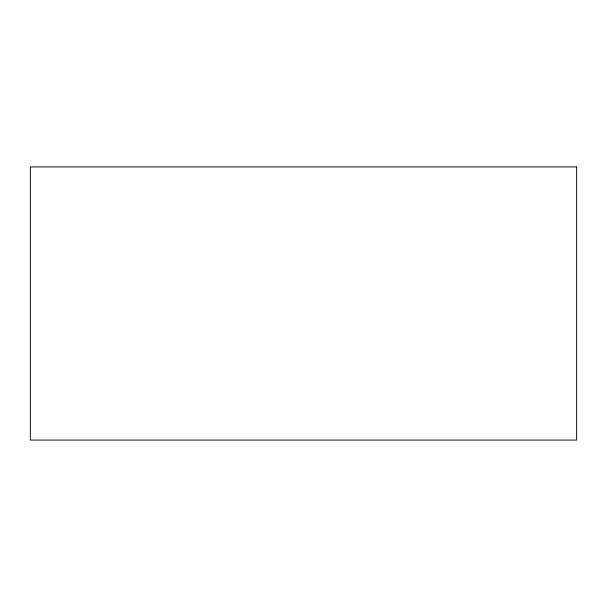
<?xml version="1.0" encoding="UTF-8"?>
<svg xmlns="http://www.w3.org/2000/svg" width="607" height="607" viewBox="0 0 607 607"><rect width="100%" height="100%" fill="white"/><g stroke="black" fill="none" stroke-linecap="round" stroke-linejoin="round"><path stroke-width="0.91" d="M576.65 166.925L30.35 166.925L30.35 440.075L576.65 440.075L576.65 166.925"/></g></svg>
